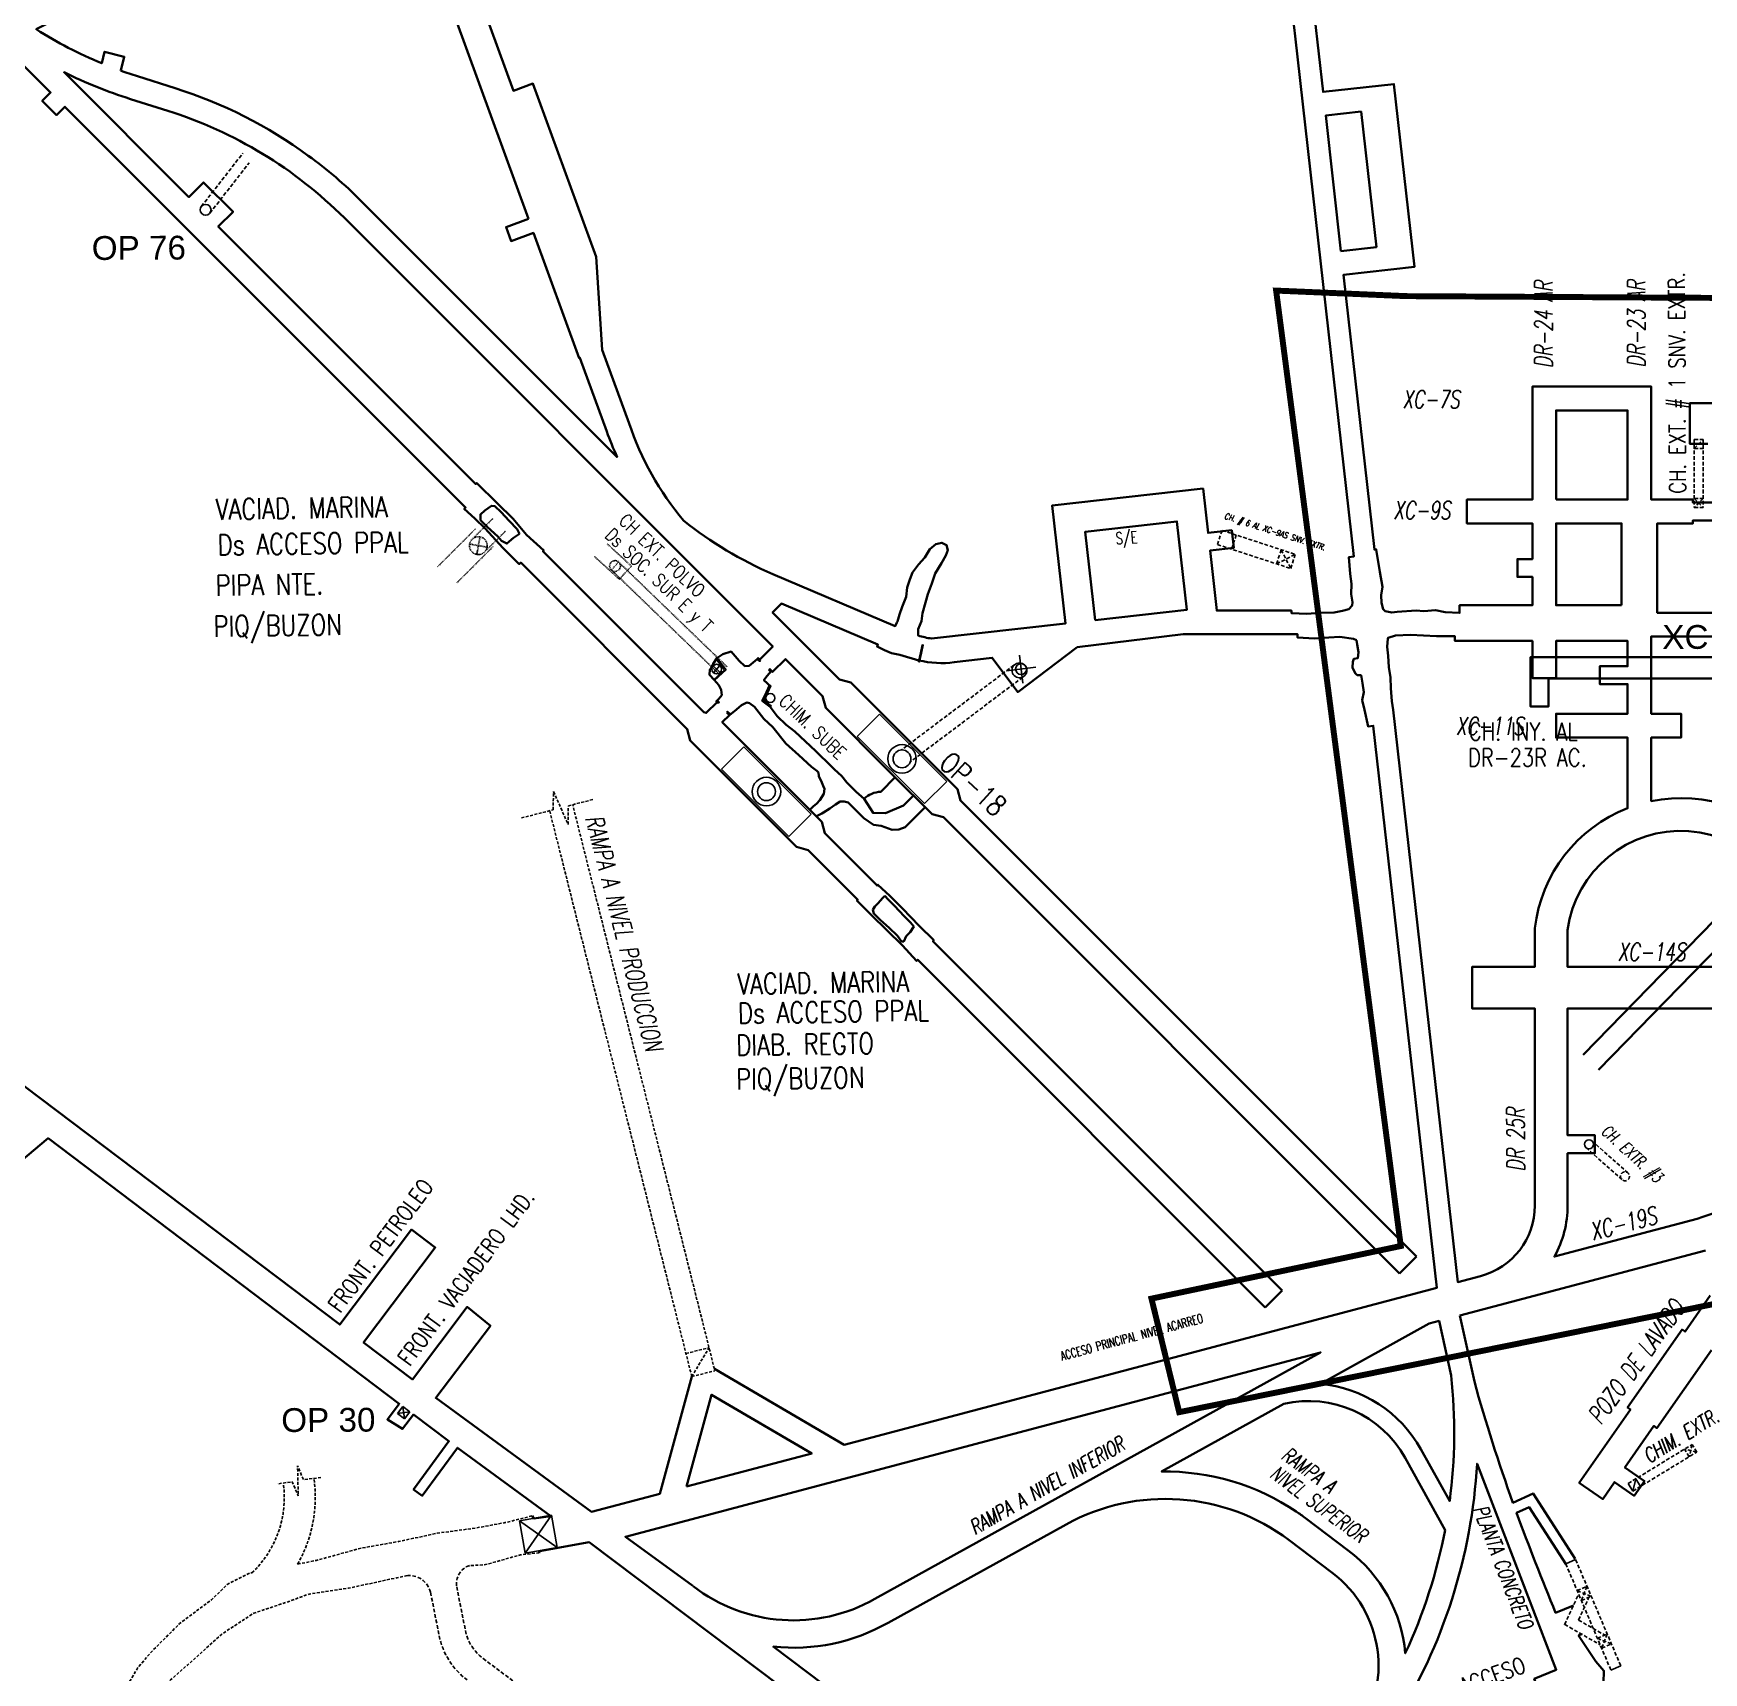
# Model space of a CAD drawing. Header units: millimetres. Extents: x -28 to 1943, y -5245 to 2752.
# Drawn here: x 502.9 to 783.7, y -2286 to -2010.5 of the extents above; entities that cross this region are included whole.
import ezdxf

# ---------------------------------------------------------------- set-up
doc = ezdxf.new("R2010")
doc.units = ezdxf.units.MM
for name, pattern in [('DASHED', [0.75, 0.5, -0.25]), ('HIDDEN', [0.375, 0.25, -0.125]), ('HIDDEN2', [0.1875, 0.125, -0.0625])]:
    doc.linetypes.add(name, pattern=pattern)
doc.layers.add('15-212', color=1, linetype='Continuous', lineweight=18, transparency=0.5)
doc.styles.add('ARIAL', font='arial.ttf')
doc.styles.add('DG-T1-473 TO 560$1$Standard', font='arial.ttf')
doc.styles.add('ROMANS', font='romans.shx', dxfattribs={"width": 0.8})
doc.styles.add('ROMANT', font='romant.shx', dxfattribs={"height": 3})

msp = doc.modelspace()

# ---------------------------------------------------------------- hatches: boundary and pattern name
h = msp.add_hatch()
h.set_pattern_fill('JIS_LC_20', color=256, scale=0.008, style=0)
h.set_pattern_definition([(45, (21.03198, -2329.98349), (-0.113137085, 0.113137085), []), (45, (21.03518, -2329.98349), (-0.113137085, 0.113137085), [])])
h.paths.add_polyline_path([(652.527, -2113.349), (652.33, -2113.312), (652.075, -2114.662), (651.732, -2116.128), (651.926, -2116.173), (652.271, -2114.704)])

# ---------------------------------------------------------------- linework, layer by layer
at = {"color": 8, "linetype": 'HIDDEN', "ltscale": 2.5}
for p, q in [((531.175, -2039.626), (538.151, -2030.697)), ((531.175, -2039.626), (538.151, -2030.697)), ((531.175, -2039.626), (538.151, -2030.697)), ((531.175, -2039.626), (538.151, -2030.697)), ((532.617, -2040.752), (539.233, -2032.284)), ((532.617, -2040.752), (539.233, -2032.284)), ((532.617, -2040.752), (539.233, -2032.284)), ((532.617, -2040.752), (539.233, -2032.284)), ((782.164, -2078.783), (782.164, -2090.236)), ((782.164, -2078.783), (783.664, -2078.783)), ((782.164, -2080.283), (783.664, -2078.783)), ((782.164, -2078.783), (782.164, -2090.236)), ((782.164, -2078.783), (783.664, -2078.783)), ((782.164, -2080.283), (783.664, -2078.783)), ((782.164, -2080.283), (783.664, -2080.283)), ((782.164, -2080.283), (783.664, -2080.283)), ((783.664, -2078.783), (783.664, -2090.236)), ((783.664, -2078.783), (783.664, -2090.236)), ((782.164, -2088.736), (783.664, -2088.736)), ((782.164, -2088.736), (783.664, -2090.236)), ((783.664, -2088.736), (782.164, -2090.236)), ((782.164, -2088.736), (783.664, -2090.236)), ((783.664, -2088.736), (782.164, -2090.236)), ((782.164, -2088.736), (783.664, -2088.736)), ((782.164, -2090.236), (783.664, -2090.236)), ((782.164, -2090.236), (783.664, -2090.236)), ((702.767, -2094.072), (701.99, -2096.449)), ((702.767, -2094.072), (715.088, -2098.099)), ((702.767, -2094.072), (715.088, -2098.099)), ((701.99, -2096.449), (714.311, -2100.475)), ((701.99, -2096.449), (714.311, -2100.475)), ((705.143, -2094.849), (704.367, -2097.225)), ((712.711, -2097.322), (711.935, -2099.699)), ((712.711, -2097.322), (711.935, -2099.699)), ((712.711, -2097.322), (714.311, -2100.475)), ((712.711, -2097.322), (714.311, -2100.475)), ((711.935, -2099.699), (715.088, -2098.099)), ((711.935, -2099.699), (715.088, -2098.099)), ((715.088, -2098.099), (714.311, -2100.475)), ((715.088, -2098.099), (714.311, -2100.475)), ((667.766, -2116.739), (648.872, -2130.977)), ((667.766, -2116.739), (648.872, -2130.977)), ((669.271, -2118.736), (650.376, -2132.974)), ((669.271, -2118.736), (650.376, -2132.974)), ((763.95, -2197.804), (770.016, -2203.195)), ((763.95, -2197.804), (770.016, -2203.195)), ((764.946, -2196.683), (771.012, -2202.074)), ((764.946, -2196.683), (771.012, -2202.074)), ((771.051, -2254.255), (781.805, -2247.698)), ((771.051, -2254.255), (781.805, -2247.698)), ((771.832, -2255.536), (782.586, -2248.978)), ((771.832, -2255.536), (782.586, -2248.978)), ((781.306, -2249.759), (780.525, -2248.479)), ((782.586, -2248.978), (780.525, -2248.479)), ((781.805, -2247.698), (781.306, -2249.759)), ((782.586, -2248.978), (781.805, -2247.698)), ((760.557, -2267.757), (768.137, -2285.615)), ((760.557, -2267.757), (768.137, -2285.615)), ((762.214, -2267.053), (769.794, -2284.911)), ((762.214, -2267.053), (769.794, -2284.911)), ((569.706, -2272.542), (571.164, -2279.857)), ((574.112, -2271.627), (575.578, -2278.977)), ((760.356, -2277.989), (762.715, -2272.841)), ((760.356, -2277.989), (762.715, -2272.841)), ((762.472, -2272.267), (764.128, -2271.564)), ((762.472, -2272.267), (764.128, -2271.564)), ((762.472, -2272.267), (764.832, -2273.221)), ((762.472, -2272.267), (764.832, -2273.221)), ((762.692, -2277.212), (764.446, -2273.385)), ((762.692, -2277.212), (764.446, -2273.385)), ((764.128, -2271.564), (763.175, -2273.924)), ((764.128, -2271.564), (763.175, -2273.924)), ((763.175, -2273.924), (764.832, -2273.221)), ((763.175, -2273.924), (764.832, -2273.221)), ((760.372, -2277.955), (766.341, -2281.382)), ((760.372, -2277.955), (766.341, -2281.382)), ((762.692, -2277.212), (767.111, -2279.749)), ((762.692, -2277.212), (767.111, -2279.749)), ((765.871, -2280.276), (767.528, -2279.572)), ((765.871, -2280.276), (767.528, -2279.572)), ((767.528, -2279.572), (766.574, -2281.933)), ((767.528, -2279.572), (766.574, -2281.933)), ((765.871, -2280.276), (768.231, -2281.229)), ((765.871, -2280.276), (768.231, -2281.229)), ((766.574, -2281.933), (768.231, -2281.229)), ((766.574, -2281.933), (768.231, -2281.229)), ((578.543, -2283.674), (701.604, -2375.511))]:
    msp.add_line(p, q, dxfattribs=at)
at = {"color": 7}
for p, q in [((674.238, -2089.873), (699.581, -2087.046)), ((700.418, -2094.493), (699.581, -2087.046)), ((676.469, -2109.716), (674.238, -2089.873)), ((653.922, -2112.251), (676.469, -2109.716)), ((732.623, -2218.964), (735.457, -2216.13)), ((710.026, -2224.659), (712.858, -2221.826)), ((771.051, -2254.255), (771.832, -2255.536)), ((772.332, -2253.475), (771.832, -2255.536)), ((772.332, -2253.475), (773.112, -2254.755))]:
    msp.add_line(p, q, dxfattribs=at)
at = {"color": 251, "linetype": 'HIDDEN2'}
for p, q in [((570.872, -2100.208), (577.268, -2093.812)), ((577.045, -2095.217), (580.229, -2092.033)), ((579.166, -2097.339), (582.35, -2094.155)), ((574.114, -2102.905), (580.238, -2096.781)), ((576.278, -2096.364), (579.23, -2096.895)), ((578.02, -2095.153), (577.488, -2098.106)), ((599.384, -2096.315), (603.478, -2100.077)), ((597.299, -2098.474), (601.448, -2102.286)), ((600.178, -2100.666), (601.267, -2099.457)), ((619.557, -2116.999), (601.348, -2099.414)), ((603.478, -2100.077), (601.448, -2102.286)), ((618.307, -2118.294), (600.097, -2100.709))]:
    msp.add_line(p, q, dxfattribs=at)
for p, q in [((617.195, -2116.844), (618.404, -2117.933)), ((617.255, -2117.993), (618.344, -2116.784)), ((619.108, -2117.496), (617.713, -2115.715)), ((619.381, -2117.519), (617.828, -2115.538)), ((651.926, -2116.173), (651.732, -2116.128)), ((617.311, -2119.125), (619.108, -2117.496)), ((617.445, -2119.273), (619.381, -2117.519)), ((641.436, -2128.686), (652.75, -2140)), ((652.75, -2140), (656.498, -2136.253)), ((590.059, -2259.59), (584.644, -2260.555)), ((585.609, -2265.97), (590.059, -2259.59)), ((584.644, -2260.555), (591.024, -2265.004)), ((584.644, -2260.555), (585.609, -2265.97)), ((591.024, -2265.004), (585.609, -2265.97))]:
    msp.add_line(p, q)
at = {"color": 7, "linetype": 'Continuous'}
for p, q in [((668.697, -2115.029), (669.275, -2119.741)), ((668.697, -2115.029), (669.275, -2119.741)), ((671.441, -2117.084), (666.531, -2117.687)), ((671.441, -2117.084), (666.531, -2117.687)), ((615.664, -2124.632), (614.061, -2123.028)), ((615.664, -2124.632), (614.061, -2123.028)), ((612.836, -2127.46), (611.232, -2125.857)), ((612.836, -2127.46), (611.232, -2125.857)), ((612.836, -2127.46), (611.232, -2125.857)), ((613.353, -2129.392), (612.836, -2127.46)), ((613.353, -2129.392), (612.836, -2127.46)), ((613.353, -2129.392), (612.836, -2127.46)), ((651.693, -2130.962), (658.269, -2137.538)), ((565.046, -2241.316), (564.141, -2242.512)), ((565.046, -2241.316), (564.141, -2242.512)), ((565.046, -2241.316), (564.141, -2242.512)), ((565.046, -2241.316), (564.141, -2242.512)), ((566.242, -2242.22), (564.141, -2242.512)), ((566.242, -2242.22), (564.141, -2242.512)), ((566.242, -2242.22), (564.141, -2242.512)), ((566.242, -2242.22), (564.141, -2242.512)), ((564.141, -2242.512), (565.338, -2243.417)), ((564.141, -2242.512), (565.338, -2243.417)), ((564.141, -2242.512), (565.338, -2243.417)), ((564.141, -2242.512), (565.338, -2243.417)), ((565.046, -2241.316), (565.338, -2243.417)), ((565.046, -2241.316), (566.242, -2242.22)), ((565.046, -2241.316), (565.338, -2243.417)), ((565.046, -2241.316), (566.242, -2242.22)), ((565.046, -2241.316), (565.338, -2243.417)), ((565.046, -2241.316), (566.242, -2242.22)), ((565.046, -2241.316), (565.338, -2243.417)), ((565.046, -2241.316), (566.242, -2242.22)), ((566.242, -2242.22), (565.338, -2243.417)), ((566.242, -2242.22), (565.338, -2243.417)), ((566.242, -2242.22), (565.338, -2243.417)), ((566.242, -2242.22), (565.338, -2243.417)), ((760.557, -2267.757), (762.214, -2267.053)), ((760.557, -2267.757), (762.214, -2267.053)), ((768.137, -2285.615), (769.794, -2284.911)), ((768.137, -2285.615), (769.794, -2284.911))]:
    msp.add_line(p, q, dxfattribs=at)
at = {"linetype": 'Continuous'}
for p, q in [((641.436, -2128.686), (645.184, -2124.939)), ((645.184, -2124.939), (656.498, -2136.253)), ((618.644, -2134.196), (622.392, -2130.449)), ((622.392, -2130.449), (633.706, -2141.763)), ((618.644, -2134.196), (629.958, -2145.51)), ((629.958, -2145.51), (633.706, -2141.763)), ((590.059, -2259.59), (591.024, -2265.004))]:
    msp.add_line(p, q, dxfattribs=at)
at = {"color": 252, "linetype": 'DASHED'}
for p, q in [((590.303, -2141.055), (590.403, -2137.982)), ((590.403, -2137.982), (592.832, -2143.488)), ((592.876, -2140.355), (597.067, -2139.299)), ((584.978, -2142.397), (590.303, -2141.055)), ((613.624, -2236.29), (589.737, -2141.198)), ((592.832, -2143.488), (592.876, -2140.355)), ((617.427, -2235.009), (593.603, -2140.172))]:
    msp.add_line(p, q, dxfattribs=at)
at = {"color": 7, "lineweight": 35}
for p, q in [((732.623, -2218.964), (735.457, -2216.13)), ((710.026, -2224.659), (712.858, -2221.826))]:
    msp.add_line(p, q, dxfattribs=at)
at = {"color": 8, "linetype": 'DASHED'}
for p, q in [((612.65, -2232.411), (616.529, -2231.436)), ((613.624, -2236.29), (616.529, -2231.436)), ((613.624, -2236.29), (617.504, -2235.316))]:
    msp.add_line(p, q, dxfattribs=at)
at = {"color": 7, "lineweight": 35}
for points in [[(650.145, -1959.495, -0.4187476), (715.066, -2011.008), (724.903, -2098.482), (724.066, -2098.576), (724.312, -2101.372), (724.518, -2103.035), (724.498, -2104.777), (724.68, -2106.155), (724.651, -2106.675), (724.078, -2107.299), (723.017, -2107.611), (721.626, -2107.845), (719.233, -2107.935), (716.996, -2108.085), (714.422, -2107.968), (714.422, -2107.537), (701.885, -2107.537), (700.753, -2097.474), (704.728, -2097.027), (704.393, -2094.046), (700.418, -2094.493), (699.581, -2087.046), (674.238, -2089.873), (676.469, -2109.716), (653.922, -2112.251, -0.0445665), (651.668, -2111.735), (651.673, -2111.199), (651.691, -2110.683), (652.223, -2109.317), (652.396, -2107.975), (652.897, -2106.192), (653.297, -2104.799), (653.956, -2102.987), (654.534, -2101.328), (655.607, -2099.553), (656.359, -2098.314), (656.648, -2097.373), (656.468, -2096.54), (655.663, -2096.147), (654.673, -2096.373), (653.637, -2097.243), (652.799, -2098.65), (651.73, -2099.82), (650.718, -2101.13), (650.299, -2102.342), (649.831, -2103.686), (649.657, -2105.245), (649.008, -2106.937), (648.52, -2108.185), (648.208, -2109.381), (648.094, -2109.576), (647.82, -2110.155), (627.228, -2101.414, -0.0669549), (612.259, -2092.433, -0.0928555), (603.081, -2076.08), (598.574, -2063.697), (597.531, -2048.114), (586.928, -2018.983), (583.64, -2020.18), (567.974, -1977.14)], [(650.145, -1959.495, -0.4187476), (715.066, -2011.008), (724.903, -2098.482), (724.066, -2098.576), (724.312, -2101.372), (724.518, -2103.035), (724.498, -2104.777), (724.68, -2106.155), (724.651, -2106.675), (724.078, -2107.299), (723.017, -2107.611), (721.626, -2107.845), (719.233, -2107.935), (716.996, -2108.085), (714.422, -2107.968), (714.422, -2107.537), (701.885, -2107.537), (700.753, -2097.474), (704.728, -2097.027), (704.393, -2094.046), (700.418, -2094.493), (699.581, -2087.046), (674.238, -2089.873), (676.469, -2109.716), (653.922, -2112.251, -0.0445665), (651.668, -2111.735), (651.673, -2111.199), (651.691, -2110.683), (652.223, -2109.317), (652.396, -2107.975), (652.897, -2106.192), (653.297, -2104.799), (653.956, -2102.987), (654.534, -2101.328), (655.607, -2099.553), (656.359, -2098.314), (656.648, -2097.373), (656.468, -2096.54), (655.663, -2096.147), (654.673, -2096.373), (653.637, -2097.243), (652.799, -2098.65), (651.73, -2099.82), (650.718, -2101.13), (650.299, -2102.342), (649.831, -2103.686), (649.657, -2105.245), (649.008, -2106.937), (648.52, -2108.185), (648.208, -2109.381), (648.094, -2109.576), (647.82, -2110.155), (627.228, -2101.414, -0.0669549), (612.259, -2092.433, -0.0928555), (603.081, -2076.08), (598.574, -2063.697), (597.531, -2048.114), (586.928, -2018.983), (583.64, -2020.18), (567.974, -1977.14)], [(625.04, -2115.772), (627.239, -2113.579), (555.218, -2041.558, 0.1205708), (525.551, -2023.556), (519.248, -2021.569, -0.0368027), (508.104, -2017.072), (529.084, -2038.052), (531.559, -2035.577), (536.509, -2040.526), (534.034, -2043.001), (577.322, -2086.29), (577.491, -2086.121), (580.895, -2089.522), (583.609, -2092.142), (585.817, -2094.79), (588.748, -2097.446), (588.613, -2097.581), (615.664, -2124.632), (616.054, -2124.736), (617.873, -2122.922)], [(625.04, -2115.772), (627.239, -2113.579), (555.218, -2041.558, 0.1205708), (525.551, -2023.556), (519.248, -2021.569, -0.0368027), (508.104, -2017.072), (529.084, -2038.052), (531.559, -2035.577), (536.509, -2040.526), (534.034, -2043.001), (577.322, -2086.29), (577.491, -2086.121), (580.895, -2089.522), (583.609, -2092.142), (585.817, -2094.79), (588.748, -2097.446), (588.613, -2097.581), (615.664, -2124.632), (616.054, -2124.736), (617.873, -2122.922)], [(735.452, -2216.135), (658.786, -2139.47), (658.269, -2137.538), (640.379, -2119.648), (638.447, -2119.131), (627.198, -2107.881), (628.696, -2106.383), (644.913, -2113.267), (644.769, -2113.606), (646.04, -2114.229), (647.192, -2114.722), (648.583, -2115.001), (651.781, -2115.917, 0.0887355), (657.759, -2116.245), (664.132, -2115.463), (668.429, -2121.248), (678.438, -2113.706), (696.229, -2111.522), (715.464, -2111.522), (715.464, -2112.1), (718.318, -2112.231), (720.706, -2112.074), (722.569, -2111.976), (724.893, -2112.295), (725.349, -2112.539), (725.472, -2113.271), (725.731, -2114.513), (725.595, -2115.553), (724.923, -2115.672), (724.743, -2116.164), (724.709, -2117.11), (725.141, -2118.061), (725.507, -2118.379), (726.148, -2118.431), (726.376, -2119.749), (726.624, -2121.246), (726.314, -2122.623), (726.71, -2124.214), (727.328, -2127.009), (728.188, -2126.912), (738.879, -2221.353), (639.238, -2247.763), (617.427, -2235.009)], [(735.452, -2216.135), (658.786, -2139.47), (658.269, -2137.538), (640.379, -2119.648), (638.447, -2119.131), (627.198, -2107.881), (628.696, -2106.383), (644.913, -2113.267), (644.769, -2113.606), (646.04, -2114.229), (647.192, -2114.722), (648.583, -2115.001), (651.781, -2115.917, 0.0887355), (657.759, -2116.245), (664.132, -2115.463), (668.429, -2121.248), (678.438, -2113.706), (696.229, -2111.522), (715.464, -2111.522), (715.464, -2112.1), (718.318, -2112.231), (720.706, -2112.074), (722.569, -2111.976), (724.893, -2112.295), (725.349, -2112.539), (725.472, -2113.271), (725.731, -2114.513), (725.595, -2115.553), (724.923, -2115.672), (724.743, -2116.164), (724.709, -2117.11), (725.141, -2118.061), (725.507, -2118.379), (726.148, -2118.431), (726.376, -2119.749), (726.624, -2121.246), (726.314, -2122.623), (726.71, -2124.214), (727.328, -2127.009), (728.188, -2126.912), (738.879, -2221.353), (639.238, -2247.763), (617.427, -2235.009)], [(647.821, -2135.575), (645.38, -2138.016, 0.2011823), (642.609, -2139.192)], [(647.821, -2135.575), (645.38, -2138.016, 0.2011823), (642.609, -2139.192)], [(-27.589, -2317.229), (349.958, -2257.431), (367.52, -2270.191), (386.357, -2267.208), (399.117, -2249.646), (461.654, -2239.74), (461.552, -2239.099, 0.3658634), (480.531, -2217.129), (505.42, -2196.245), (564.448, -2240.863), (562.455, -2243.5), (565.005, -2245.101), (566.841, -2242.672), (572.786, -2247.166), (566.873, -2255.249), (568.326, -2256.312), (574.23, -2248.241), (589.951, -2259.741), (587.087, -2260.164), (586.78, -2259.705)], [(-27.589, -2317.229), (349.958, -2257.431), (367.52, -2270.191), (386.357, -2267.208), (399.117, -2249.646), (461.654, -2239.74), (461.552, -2239.099, 0.3658634), (480.531, -2217.129), (505.42, -2196.245), (564.448, -2240.863), (562.455, -2243.5), (565.005, -2245.101), (566.841, -2242.672), (572.786, -2247.166), (566.873, -2255.249), (568.326, -2256.312), (574.23, -2248.241), (589.951, -2259.741), (587.087, -2260.164), (586.78, -2259.705)], [(742.742, -2226.019), (784.024, -2215.078, 0.1219032)], [(742.742, -2226.019), (784.024, -2215.078, 0.1219032)], [(742.742, -2226.019), (745.186, -2237.119, 0.0202354), (751.68, -2257.484), (755.067, -2255.942), (762.135, -2266.921)], [(742.742, -2226.019), (745.186, -2237.119, 0.0202354), (751.68, -2257.484), (755.067, -2255.942), (762.135, -2266.921)], [(736.172, -2248.51), (741.035, -2257.21, 0.0601386), (741.279, -2236.119), (739.259, -2226.942), (737.596, -2227.383), (719.298, -2237.5, -0.2487843), (736.172, -2248.51)], [(736.172, -2248.51), (741.035, -2257.21, 0.0601386), (741.279, -2236.119), (739.259, -2226.942), (737.596, -2227.383), (719.298, -2237.5, -0.2487843), (736.172, -2248.51)], [(613.795, -2271.486), (602.467, -2263.199), (719.334, -2232.223), (644.408, -2273.647, -0.3017393), (613.839, -2271.519)], [(613.795, -2271.486), (602.467, -2263.199), (719.334, -2232.223), (644.408, -2273.647, -0.3017393), (613.839, -2271.519)], [(763.217, -2279.589), (762.708, -2279.801), (765.595, -2284.16), (766.978, -2285.739), (766.899, -2287.791), (765.528, -2290.958), (761.835, -2292.493), (759.908, -2287.879), (756.214, -2289.415), (755.251, -2287.108), (758.944, -2285.572), (745.646, -2250.93, -0.1266628), (731.678, -2294.629), (746.316, -2289.588), (747.707, -2292.917), (728.893, -2299.396), (723.842, -2305.957), (727.769, -2308.983), (727.331, -2309.566), (746.044, -2323.593, -0.4087372), (749.338, -2342.074), (739.256, -2356.834)], [(763.217, -2279.589), (762.708, -2279.801), (765.595, -2284.16), (766.978, -2285.739), (766.899, -2287.791), (765.528, -2290.958), (761.835, -2292.493), (759.908, -2287.879), (756.214, -2289.415), (755.251, -2287.108), (758.944, -2285.572), (745.646, -2250.93, -0.1266628), (731.678, -2294.629), (746.316, -2289.588), (747.707, -2292.917), (728.893, -2299.396), (723.842, -2305.957), (727.769, -2308.983), (727.331, -2309.566), (746.044, -2323.593, -0.4087372), (749.338, -2342.074), (739.256, -2356.834)], [(760.622, -2267.895), (754.396, -2258.225), (752.287, -2259.185, 0.0098538), (758.846, -2275.996), (761.843, -2274.744)], [(760.622, -2267.895), (754.396, -2258.225), (752.287, -2259.185, 0.0098538), (758.846, -2275.996), (761.843, -2274.744)]]:
    msp.add_lwpolyline(points, format="xyb", dxfattribs=at)
for points in [[(586.158, -2041.718), (582.399, -2043.086), (583.254, -2045.435), (587.013, -2044.067), (594.674, -2065.116), (594.815, -2065.065), (599.322, -2077.448, 0.0187802), (601.078, -2081.762), (558.046, -2038.73, 0.0430548), (549.152, -2031.097, 0.0826968), (526.753, -2019.741), (520.451, -2017.754, -0.0125913), (517.627, -2016.8), (518.218, -2014.453), (514.921, -2013.622), (514.433, -2015.562, -0.0425518), (503.422, -2009.854), (563.482, -1979.416)], [(586.158, -2041.718), (582.399, -2043.086), (583.254, -2045.435), (587.013, -2044.067), (594.674, -2065.116), (594.815, -2065.065), (599.322, -2077.448, 0.0187802), (601.078, -2081.762), (558.046, -2038.73, 0.0430548), (549.152, -2031.097, 0.0826968), (526.753, -2019.741), (520.451, -2017.754, -0.0125913), (517.627, -2016.8), (518.218, -2014.453), (514.921, -2013.622), (514.433, -2015.562, -0.0425518), (503.422, -2009.854), (563.482, -1979.416)], [(755.351, -2160.922), (755.351, -2167.425), (744.79, -2167.425), (744.79, -2174.425), (755.351, -2174.425), (755.351, -2207.562, -0.3401827), (746.24, -2219.402), (742.396, -2220.421), (731.508, -2124.234), (731.329, -2122.756), (731.162, -2120.577), (731.111, -2118.82), (730.816, -2117.036), (730.68, -2115.129), (730.5, -2113.647), (730.663, -2112.253), (730.682, -2112.12), (731.9, -2111.71), (734.435, -2111.6), (738.842, -2111.842), (741.909, -2111.875), (741.909, -2112.652), (754.933, -2112.652), (754.933, -2118.904), (758.933, -2118.904), (758.933, -2112.652), (770.933, -2112.652), (770.933, -2116.902), (766.251, -2116.902), (766.251, -2119.902), (770.933, -2119.902), (770.933, -2124.902), (758.933, -2124.902), (758.933, -2128.902), (770.933, -2128.902), (770.933, -2140.762, 0.2772734)], [(755.351, -2160.922), (755.351, -2167.425), (744.79, -2167.425), (744.79, -2174.425), (755.351, -2174.425), (755.351, -2207.562, -0.3401827), (746.24, -2219.402), (742.396, -2220.421), (731.508, -2124.234), (731.329, -2122.756), (731.162, -2120.577), (731.111, -2118.82), (730.816, -2117.036), (730.68, -2115.129), (730.5, -2113.647), (730.663, -2112.253), (730.682, -2112.12), (731.9, -2111.71), (734.435, -2111.6), (738.842, -2111.842), (741.909, -2111.875), (741.909, -2112.652), (754.933, -2112.652), (754.933, -2118.904), (758.933, -2118.904), (758.933, -2112.652), (770.933, -2112.652), (770.933, -2116.902), (766.251, -2116.902), (766.251, -2119.902), (770.933, -2119.902), (770.933, -2124.902), (758.933, -2124.902), (758.933, -2128.902), (770.933, -2128.902), (770.933, -2140.762, 0.2772734)], [(792.914, -2134.733), (795.914, -2134.733), (795.914, -2129.983), (799.165, -2129.983), (799.165, -2148.261, 0.2805848), (774.933, -2139.579), (774.933, -2128.902), (779.933, -2128.902), (779.933, -2124.902), (774.933, -2124.902), (774.933, -2111.902), (792.91, -2111.902)], [(792.914, -2134.733), (795.914, -2134.733), (795.914, -2129.983), (799.165, -2129.983), (799.165, -2148.261, 0.2805848), (774.933, -2139.579), (774.933, -2128.902), (779.933, -2128.902), (779.933, -2124.902), (774.933, -2124.902), (774.933, -2111.902), (792.91, -2111.902)], [(799.162, -2163.81), (799.515, -2167.425), (760.851, -2167.425), (760.851, -2161.265, -0.9357105)], [(799.162, -2163.81), (799.515, -2167.425), (760.851, -2167.425), (760.851, -2161.265, -0.9357105)], [(795.688, -2200.194, 0.0303899), (797.809, -2191.012), (798.37, -2187.694), (799.371, -2178.306), (799.515, -2174.425), (760.851, -2174.425), (760.851, -2195.743), (765.449, -2195.743), (765.449, -2198.743), (760.851, -2198.743), (760.851, -2207.562, -0.1263023), (758.656, -2216.111), (782.614, -2209.761, 0.1884893)], [(795.688, -2200.194, 0.0303899), (797.809, -2191.012), (798.37, -2187.694), (799.371, -2178.306), (799.515, -2174.425), (760.851, -2174.425), (760.851, -2195.743), (765.449, -2195.743), (765.449, -2198.743), (760.851, -2198.743), (760.851, -2207.562, -0.1263023), (758.656, -2216.111), (782.614, -2209.761, 0.1884893)], [(713.157, -2240.894, -0.3354759), (733.546, -2249.961), (740.25, -2262.085, -0.0620483), (733.576, -2282.794, 0.211793), (723.994, -2265.521), (716.784, -2260.08, 0.0120854), (715.236, -2258.979, 0.1537903), (692.605, -2252.257)], [(713.157, -2240.894, -0.3354759), (733.546, -2249.961), (740.25, -2262.085, -0.0620483), (733.576, -2282.794, 0.211793), (723.994, -2265.521), (716.784, -2260.08, 0.0120854), (715.236, -2258.979, 0.1537903), (692.605, -2252.257)], [(676.548, -2261.135, -0.294124), (714.03, -2263.763), (721.226, -2269.194, -0.4141484), (725.106, -2296.78), (720.198, -2303.15), (716.281, -2300.132), (694.195, -2329.598), (677.391, -2317.003), (676.236, -2318.544), (669.163, -2313.213), (671.284, -2310.429), (669.69, -2309.221), (667.566, -2312.009), (627.325, -2281.682, 0.1565837), (646.657, -2277.66)], [(676.548, -2261.135, -0.294124), (714.03, -2263.763), (721.226, -2269.194, -0.4141484), (725.106, -2296.78), (720.198, -2303.15), (716.281, -2300.132), (694.195, -2329.598), (677.391, -2317.003), (676.236, -2318.544), (669.163, -2313.213), (671.284, -2310.429), (669.69, -2309.221), (667.566, -2312.009), (627.325, -2281.682, 0.1565837), (646.657, -2277.66)]]:
    msp.add_lwpolyline(points, format="xyb", close=True, dxfattribs=at)
for points in [[(716.143, -1988.369), (719.744, -2020.388), (731.669, -2019.047), (735.122, -2049.754), (723.197, -2051.095), (728.394, -2097.306), (728.687, -2097.273), (729.284, -2101.062), (729.715, -2103.541), (729.498, -2104.946), (729.59, -2106.253), (729.837, -2107.302), (730.198, -2107.636), (731.296, -2107.847), (732.235, -2107.783), (735.394, -2107.528), (736.7, -2107.662), (738.63, -2107.483), (740.271, -2107.836), (742.689, -2107.953), (742.689, -2106.652), (754.933, -2106.652), (754.933, -2101.903), (752.433, -2101.903), (752.433, -2098.903), (754.933, -2098.903), (754.933, -2092.903), (743.933, -2092.903), (743.933, -2088.903), (754.933, -2088.903), (754.933, -2069.903), (774.933, -2069.903), (774.933, -2088.903), (781.933, -2088.903), (781.933, -2089.402), (785.633, -2089.402)], [(716.143, -1988.369), (719.744, -2020.388), (731.669, -2019.047), (735.122, -2049.754), (723.197, -2051.095), (728.394, -2097.306), (728.687, -2097.273), (729.284, -2101.062), (729.715, -2103.541), (729.498, -2104.946), (729.59, -2106.253), (729.837, -2107.302), (730.198, -2107.636), (731.296, -2107.847), (732.235, -2107.783), (735.394, -2107.528), (736.7, -2107.662), (738.63, -2107.483), (740.271, -2107.836), (742.689, -2107.953), (742.689, -2106.652), (754.933, -2106.652), (754.933, -2101.903), (752.433, -2101.903), (752.433, -2098.903), (754.933, -2098.903), (754.933, -2092.903), (743.933, -2092.903), (743.933, -2088.903), (754.933, -2088.903), (754.933, -2069.903), (774.933, -2069.903), (774.933, -2088.903), (781.933, -2088.903), (781.933, -2089.402), (785.633, -2089.402)], [(710.03, -2224.654), (651.604, -2166.228), (651.393, -2166.438), (649.031, -2163.832), (646.444, -2161.263), (643.82, -2158.766), (641.38, -2156.285), (641.52, -2156.145), (633.175, -2147.799), (631.243, -2147.282), (631.243, -2147.282), (613.353, -2129.392), (612.836, -2127.46), (584.868, -2099.493), (584.633, -2099.728), (581.871, -2096.975), (578.872, -2093.736), (577.133, -2092.067), (575.363, -2090.458), (575.598, -2090.222), (508.243, -2022.867), (506.829, -2024.282), (504.425, -2021.877), (505.839, -2020.463), (497.985, -2012.609)], [(710.03, -2224.654), (651.604, -2166.228), (651.393, -2166.438), (649.031, -2163.832), (646.444, -2161.263), (643.82, -2158.766), (641.38, -2156.285), (641.52, -2156.145), (633.175, -2147.799), (631.243, -2147.282), (631.243, -2147.282), (613.353, -2129.392), (612.836, -2127.46), (584.868, -2099.493), (584.633, -2099.728), (581.871, -2096.975), (578.872, -2093.736), (577.133, -2092.067), (575.363, -2090.458), (575.598, -2090.222), (508.243, -2022.867), (506.829, -2024.282), (504.425, -2021.877), (505.839, -2020.463), (497.985, -2012.609)], [(784.414, -2079.533), (781.414, -2079.533), (781.414, -2072.683), (792.91, -2072.683)], [(784.414, -2079.533), (781.414, -2079.533), (781.414, -2072.683), (792.91, -2072.683)], [(584.686, -2094.673), (584.297, -2093.849), (582.944, -2092.442), (581.607, -2091.028), (580.531, -2090.02), (579.973, -2089.919), (578.838, -2090.715), (578.089, -2091.375), (578.121, -2092.332), (579.177, -2093.441), (581.074, -2095.17), (581.637, -2095.85), (582.561, -2096.275), (583.681, -2095.305), (584.686, -2094.673)], [(584.686, -2094.673), (584.297, -2093.849), (582.944, -2092.442), (581.607, -2091.028), (580.531, -2090.02), (579.973, -2089.919), (578.838, -2090.715), (578.089, -2091.375), (578.121, -2092.332), (579.177, -2093.441), (581.074, -2095.17), (581.637, -2095.85), (582.561, -2096.275), (583.681, -2095.305), (584.686, -2094.673)], [(785.633, -2092.402), (781.933, -2092.402), (781.933, -2092.903), (775.933, -2092.903), (775.933, -2107.902), (792.91, -2107.902)], [(785.633, -2092.402), (781.933, -2092.402), (781.933, -2092.903), (775.933, -2092.903), (775.933, -2107.902), (792.91, -2107.902)], [(624.643, -2115.696), (623.294, -2116.83), (622.569, -2116.868), (621.599, -2115.974), (620.235, -2114.448), (618.869, -2114.897), (617.835, -2115.528), (617.214, -2116.482), (616.796, -2117.421), (616.637, -2117.476), (616.604, -2118.338), (617.374, -2119.202), (618.163, -2120.064), (618.584, -2120.894), (618.651, -2121.751), (618.182, -2122.385), (617.89, -2122.651)], [(624.643, -2115.696), (623.294, -2116.83), (622.569, -2116.868), (621.599, -2115.974), (620.235, -2114.448), (618.869, -2114.897), (617.835, -2115.528), (617.214, -2116.482), (616.796, -2117.421), (616.637, -2117.476), (616.604, -2118.338), (617.374, -2119.202), (618.163, -2120.064), (618.584, -2120.894), (618.651, -2121.751), (618.182, -2122.385), (617.89, -2122.651)], [(650.891, -2138.645), (649.204, -2140.332), (646.197, -2141.584), (644.119, -2141.568), (642.609, -2139.192), (641.262, -2138.038), (639.691, -2136.423), (638.84, -2135.372), (637.587, -2134.23), (637.097, -2133.767), (634.474, -2131.205), (630.937, -2127.892), (629.511, -2126.732), (627.975, -2125.303), (626.8, -2123.74), (625.478, -2122.701), (625.778, -2122.076), (626.16, -2121.247), (626.688, -2120.128), (626.322, -2119.773), (625.763, -2119.223), (626.282, -2118.514), (627.023, -2117.684), (627.197, -2117.858), (629.36, -2115.7), (635.619, -2121.959), (636.136, -2123.891), (647.45, -2135.205), (654.026, -2141.781), (655.958, -2142.298), (732.623, -2218.964)], [(650.891, -2138.645), (649.204, -2140.332), (646.197, -2141.584), (644.119, -2141.568), (642.609, -2139.192), (641.262, -2138.038), (639.691, -2136.423), (638.84, -2135.372), (637.587, -2134.23), (637.097, -2133.767), (634.474, -2131.205), (630.937, -2127.892), (629.511, -2126.732), (627.975, -2125.303), (626.8, -2123.74), (625.478, -2122.701), (625.778, -2122.076), (626.16, -2121.247), (626.688, -2120.128), (626.322, -2119.773), (625.763, -2119.223), (626.282, -2118.514), (627.023, -2117.684), (627.197, -2117.858), (629.36, -2115.7), (635.619, -2121.959), (636.136, -2123.891), (647.45, -2135.205), (654.026, -2141.781), (655.958, -2142.298), (732.623, -2218.964)], [(626.604, -2117.507), (626.756, -2117.376), (627.023, -2117.684), (626.872, -2117.815), (626.604, -2117.507)], [(626.604, -2117.507), (626.756, -2117.376), (627.023, -2117.684), (626.872, -2117.815), (626.604, -2117.507)], [(626.8, -2123.74), (626.923, -2123.583), (625.727, -2122.643), (625.959, -2122.161), (626.341, -2121.332), (626.869, -2120.213), (626.688, -2120.128)], [(626.8, -2123.74), (626.923, -2123.583), (625.727, -2122.643), (625.959, -2122.161), (626.341, -2121.332), (626.869, -2120.213), (626.688, -2120.128)], [(618.04, -2123.095), (618.185, -2122.957), (617.89, -2122.651), (617.746, -2122.79), (618.04, -2123.095)], [(618.04, -2123.095), (618.185, -2122.957), (617.89, -2122.651), (617.746, -2122.79), (618.04, -2123.095)], [(633.466, -2141.019), (634.1, -2140.433), (634.601, -2140.051), (635.146, -2139.421), (635.805, -2138.366), (635.934, -2137.483), (635.721, -2136.99), (635.497, -2136.418), (634.998, -2135.401), (634.904, -2134.773), (634.662, -2134.504), (633.732, -2133.783), (631.641, -2131.839), (629.464, -2129.882), (627.251, -2127.171), (625.729, -2125.747), (624.144, -2123.729), (623.32, -2123.12), (622.854, -2123), (621.991, -2123.429), (621.16, -2124.192), (620.259, -2124.88), (619.942, -2125.11), (618.741, -2126.294), (635.486, -2143.039), (636.003, -2144.971)], [(633.466, -2141.019), (634.1, -2140.433), (634.601, -2140.051), (635.146, -2139.421), (635.805, -2138.366), (635.934, -2137.483), (635.721, -2136.99), (635.497, -2136.418), (634.998, -2135.401), (634.904, -2134.773), (634.662, -2134.504), (633.732, -2133.783), (631.641, -2131.839), (629.464, -2129.882), (627.251, -2127.171), (625.729, -2125.747), (624.144, -2123.729), (623.32, -2123.12), (622.854, -2123), (621.991, -2123.429), (621.16, -2124.192), (620.259, -2124.88), (619.942, -2125.11), (618.741, -2126.294), (635.486, -2143.039), (636.003, -2144.971)], [(619.512, -2124.687), (619.652, -2124.545), (620.082, -2124.968), (619.942, -2125.11), (619.512, -2124.687)], [(619.512, -2124.687), (619.652, -2124.545), (620.082, -2124.968), (619.942, -2125.11), (619.512, -2124.687)], [(634.569, -2142.123), (635.47, -2141.672), (635.755, -2141.484), (636.84, -2140.805), (637.795, -2140.142), (638.59, -2139.632), (639.234, -2139.632), (639.936, -2139.82), (640.776, -2140.65), (642.574, -2142.465), (644.203, -2143.559), (645.453, -2143.743), (647.304, -2144.42), (648.415, -2144.338), (649.482, -2143.95), (652.839, -2140.593)], [(634.569, -2142.123), (635.47, -2141.672), (635.755, -2141.484), (636.84, -2140.805), (637.795, -2140.142), (638.59, -2139.632), (639.234, -2139.632), (639.936, -2139.82), (640.776, -2140.65), (642.574, -2142.465), (644.203, -2143.559), (645.453, -2143.743), (647.304, -2144.42), (648.415, -2144.338), (649.482, -2143.95), (652.839, -2140.593)], [(644.789, -2153.756), (636.003, -2144.971), (644.789, -2153.756), (644.913, -2153.632), (646.893, -2155.49), (649.055, -2157.63), (651.853, -2160.559), (654.308, -2162.962), (654.151, -2163.119), (712.858, -2221.826)], [(644.789, -2153.756), (636.003, -2144.971), (644.789, -2153.756), (644.913, -2153.632), (646.893, -2155.49), (649.055, -2157.63), (651.853, -2160.559), (654.308, -2162.962), (654.151, -2163.119), (712.858, -2221.826)], [(451.131, -2149.529), (554.458, -2227.546), (566.519, -2211.592), (570.507, -2214.607), (558.446, -2230.561), (566.668, -2236.776), (575.881, -2224.589), (579.762, -2227.742), (570.588, -2239.877), (596.758, -2259.022), (608.247, -2255.977), (613.624, -2236.29)], [(451.131, -2149.529), (554.458, -2227.546), (566.519, -2211.592), (570.507, -2214.607), (558.446, -2230.561), (566.668, -2236.776), (575.881, -2224.589), (579.762, -2227.742), (570.588, -2239.877), (596.758, -2259.022), (608.247, -2255.977), (613.624, -2236.29)], [(646.078, -2155.501), (645.683, -2155.864), (644.937, -2156.697), (644.382, -2157.31), (644.051, -2157.848), (644.218, -2158.449), (645.279, -2159.509), (646.832, -2160.875), (648.183, -2162.23), (648.9, -2163.149), (649.27, -2163.164), (649.679, -2162.275), (650.349, -2161.59), (650.947, -2160.624), (650.423, -2159.986), (649.405, -2158.99), (647.672, -2157.114), (646.63, -2156.136), (646.078, -2155.501)], [(646.078, -2155.501), (645.683, -2155.864), (644.937, -2156.697), (644.382, -2157.31), (644.051, -2157.848), (644.218, -2158.449), (645.279, -2159.509), (646.832, -2160.875), (648.183, -2162.23), (648.9, -2163.149), (649.27, -2163.164), (649.679, -2162.275), (650.349, -2161.59), (650.947, -2160.624), (650.423, -2159.986), (649.405, -2158.99), (647.672, -2157.114), (646.63, -2156.136), (646.078, -2155.501)], [(784.844, -2222.682), (780.606, -2228.735), (780.115, -2228.391), (770.938, -2241.497), (771.429, -2241.841), (762.825, -2254.129), (766.757, -2256.882), (768.765, -2254.014), (772.04, -2256.308), (773.761, -2253.85), (770.486, -2251.557), (775.361, -2244.594), (775.852, -2244.939), (785.03, -2231.832)], [(784.844, -2222.682), (780.606, -2228.735), (780.115, -2228.391), (770.938, -2241.497), (771.429, -2241.841), (762.825, -2254.129), (766.757, -2256.882), (768.765, -2254.014), (772.04, -2256.308), (773.761, -2253.85), (770.486, -2251.557), (775.361, -2244.594), (775.852, -2244.939), (785.03, -2231.832)], [(587.992, -2265.907), (588.014, -2265.634), (596.396, -2264.142), (664.778, -2315.668), (662.656, -2318.452), (664.253, -2319.656), (666.375, -2316.872), (673.477, -2322.224), (670.793, -2325.805), (716.003, -2359.692), (719.182, -2355.452), (721.921, -2357.505), (721.829, -2359.123), (721.612, -2360.607)], [(587.992, -2265.907), (588.014, -2265.634), (596.396, -2264.142), (664.778, -2315.668), (662.656, -2318.452), (664.253, -2319.656), (666.375, -2316.872), (673.477, -2322.224), (670.793, -2325.805), (716.003, -2359.692), (719.182, -2355.452), (721.921, -2357.505), (721.829, -2359.123), (721.612, -2360.607)]]:
    msp.add_lwpolyline(points, dxfattribs=at)
for points in [[(722.75, -2047.12), (720.191, -2024.363), (726.153, -2023.693), (728.712, -2046.449)], [(722.75, -2047.12), (720.191, -2024.363), (726.153, -2023.693), (728.712, -2046.449)], [(758.933, -2088.903), (758.933, -2073.903), (770.933, -2073.903), (770.933, -2088.903)], [(758.933, -2088.903), (758.933, -2073.903), (770.933, -2073.903), (770.933, -2088.903)], [(681.438, -2109.157), (679.766, -2094.287), (695.17, -2092.569), (696.841, -2107.425)], [(681.438, -2109.157), (679.766, -2094.287), (695.17, -2092.569), (696.841, -2107.425)], [(769.933, -2106.652), (758.933, -2106.652), (758.933, -2092.903), (769.933, -2092.903)], [(769.933, -2106.652), (758.933, -2106.652), (758.933, -2092.903), (769.933, -2092.903)], [(625.187, -2115.898), (624.773, -2115.544), (624.643, -2115.696), (625.057, -2116.05)], [(625.187, -2115.898), (624.773, -2115.544), (624.643, -2115.696), (625.057, -2116.05)], [(612.717, -2254.792), (633.785, -2249.208), (616.934, -2239.354)], [(612.717, -2254.792), (633.785, -2249.208), (616.934, -2239.354)]]:
    msp.add_lwpolyline(points, close=True, dxfattribs=at)
for points in [[(651.732, -2116.128), (652.075, -2114.662), (652.33, -2113.312)], [(651.926, -2116.173), (651.732, -2116.128), (652.075, -2114.662), (652.33, -2113.312), (652.527, -2113.349), (652.271, -2114.704), (651.926, -2116.173)], [(651.732, -2116.128), (652.075, -2114.662), (652.33, -2113.312)], [(651.926, -2116.173), (651.732, -2116.128), (652.075, -2114.662), (652.33, -2113.312), (652.527, -2113.349), (652.271, -2114.704), (651.926, -2116.173)], [(651.926, -2116.173), (652.271, -2114.704), (652.527, -2113.349)], [(651.926, -2116.173), (652.271, -2114.704), (652.527, -2113.349)], [(625.057, -2116.05), (624.643, -2115.696)], [(625.057, -2116.05), (624.643, -2115.696)], [(626.872, -2117.815), (626.604, -2117.507)], [(626.872, -2117.815), (626.604, -2117.507)], [(627.023, -2117.684), (626.756, -2117.376)], [(627.023, -2117.684), (626.756, -2117.376)], [(618.04, -2123.095), (617.746, -2122.79)], [(618.04, -2123.095), (617.746, -2122.79)], [(618.185, -2122.957), (617.89, -2122.651)], [(618.185, -2122.957), (617.89, -2122.651)], [(619.942, -2125.11), (619.512, -2124.687)], [(619.942, -2125.11), (619.512, -2124.687)], [(620.082, -2124.968), (619.652, -2124.545)], [(620.082, -2124.968), (619.652, -2124.545)], [(586.78, -2259.705), (587.087, -2260.164)], [(586.78, -2259.705), (587.087, -2260.164)], [(586.78, -2259.705), (587.087, -2260.164)], [(586.78, -2259.705), (587.087, -2260.164)]]:
    msp.add_lwpolyline(points)
at = {"color": 254, "lineweight": 35}
for points in [[(828.688, -2115.377), (754.644, -2115.377), (754.644, -2123.677), (757.644, -2123.677), (757.644, -2118.977), (825.175, -2118.977), (763.459, -2182.225)], [(844.982, -2134.432), (829.688, -2119.508), (826.905, -2122.36), (829.055, -2124.446), (826.966, -2126.599), (824.809, -2124.507), (766.035, -2184.74)]]:
    msp.add_lwpolyline(points, dxfattribs=at)
at = {"color": 8, "linetype": 'DASHED', "flags": 128}
for points in [[(551.295, -2253.266), (548.343, -2253.61), (547.355, -2251.267), (547.469, -2256.359), (546.462, -2253.969), (543.901, -2254.343)], [(547.368, -2267.817), (550.467, -2267.197), (558.054, -2265.122), (564.308, -2264.024), (570.822, -2262.619), (577.259, -2261.756), (582.272, -2260.842), (586.78, -2259.705)], [(587.992, -2265.907), (584.83, -2266.25), (578.977, -2267.904), (576.203, -2268.084)], [(589.822, -2365.884), (585.028, -2364.803), (576.109, -2363.735), (568.837, -2362.79), (560.922, -2361.686), (552.933, -2360.509), (546.653, -2359.735), (545.031, -2359.681), (542.738, -2358.349), (538.972, -2356.56), (535.177, -2354.818), (532.417, -2353.678), (529.905, -2351.35), (527.723, -2349.814), (525.982, -2348.435), (521.731, -2343.956), (518.269, -2339.415), (515.686, -2334.703), (513.778, -2328.866), (511.933, -2323.35), (511.556, -2317.725), (510.858, -2310.036), (511.55, -2306.939), (512.861, -2302.181), (514.327, -2297.862), (516.734, -2290.997), (518.594, -2288.484), (520.512, -2285.198), (522.839, -2282.492), (527.526, -2277.815), (532.895, -2273.806), (535.542, -2271.231), (539.251, -2269.351), (539.685, -2269.273)], [(565.807, -2269.746), (564.019, -2270.116), (555.917, -2271.862), (549.297, -2272.836), (545.576, -2274.197), (539.979, -2276.064), (534.553, -2279.623), (528.851, -2284.774), (525.947, -2287.313), (523.426, -2290.884), (521.734, -2293.679), (521.019, -2296.845), (518.669, -2301.839), (517.215, -2308.068), (516.922, -2312.188), (517.57, -2321.024), (519.135, -2326.689), (519.93, -2329.433), (521.762, -2332.944), (524.392, -2337.509), (527.683, -2341.865), (530.394, -2344.7), (533.542, -2346.245), (537.299, -2349.274), (541.912, -2352.065), (546.442, -2353.737), (550.569, -2354.465), (552.996, -2353.5)]]:
    msp.add_lwpolyline(points, dxfattribs=at)
at = {"color": 7, "linetype": 'Continuous'}
for centre, radius in [((531.896, -2040.189), 0.915), ((531.896, -2040.189), 0.915), ((531.896, -2040.189), 0.915), ((531.896, -2040.189), 0.915), ((668.718, -2117.587), 1.25), ((668.718, -2117.587), 1.25), ((668.986, -2117.385), 0.915), ((668.986, -2117.385), 0.915)]:
    msp.add_circle(centre, radius, dxfattribs=at)
at = {"color": 251, "linetype": 'HIDDEN2'}
for centre, radius in [((577.754, -2096.629), 1.5), ((600.722, -2100.062), 0.91)]:
    msp.add_circle(centre, radius, dxfattribs=at)
for centre, radius in [((617.799, -2117.389), 0.814), ((626.832, -2122.247), 0.75)]:
    msp.add_circle(centre, radius)
at = {"linetype": 'Continuous'}
for centre, radius in [((648.967, -2132.469), 2.4), ((648.967, -2132.469), 1.5), ((626.179, -2137.975), 2.4), ((626.179, -2137.975), 1.5)]:
    msp.add_circle(centre, radius, dxfattribs=at)
at = {"color": 7}
msp.add_circle((764.448, -2197.243), 0.75, dxfattribs=at)
msp.add_circle((764.448, -2197.243), 0.75, dxfattribs=at)
at = {"color": 8, "linetype": 'HIDDEN', "ltscale": 2.5}
msp.add_circle((770.514, -2202.634), 0.75, dxfattribs=at)
at = {"color": 8, "linetype": 'DASHED'}
for radius, start, end in [(17.399, 313.38763, 8.06485), (22.599, 330.32644, 8.20142)]:
    msp.add_arc((527.733, -2256.629), radius, start, end, dxfattribs=at)
at = {"color": 8, "linetype": 'HIDDEN', "ltscale": 2.5}
for centre, radius, start, end in [((577.222, -2271.073), 3.159, 107.68347, 190.08951), ((566.135, -2273.405), 3.674, 13.58432, 98.45686), ((583.178, -2277.462), 12.25, 191.27453, 233.27046), ((583.178, -2277.462), 7.75, 191.27453, 233.27046)]:
    msp.add_arc(centre, radius, start, end, dxfattribs=at)
at = {"layer": '15-212', "lineweight": 35, "const_width": 1}
msp.add_lwpolyline([(733.747, -2054.699), (815.705, -2055.164), (815.239, -2218.072), (695.562, -2242.275), (690.905, -2223.191), (732.815, -2214.348), (711.86, -2053.768), (733.747, -2054.699)], dxfattribs=at)

# ---------------------------------------------------------------- texts
at = {"color": 7, "linetype": 'Continuous', "style": 'ARIAL'}
for s, p in [('OP 76', (512.761, -2048.617)), ('OP 30', (544.621, -2245.611))]:
    msp.add_text(s, height=4, rotation=0.26794, dxfattribs=at).set_placement(p)
at = {"color": 7, "style": 'ROMANS', "oblique": 10, "width": 0.7}
for s, height, rotation, p in [('DR-24 AR', 3, 90, (758.3, -2066.835)), ('DR-24 AR', 3, 90, (758.3, -2066.835)), ('DR-23 AR', 3, 90, (773.907, -2066.735)), ('DR-23 AR', 3, 90, (773.907, -2066.735)), ('CH. # 6 AL XC-9AS SNV. EXTR.', 1, 342.23693, (703.052, -2092.061)), ('RAMPA A NIVEL PRODUCCION', 3, 284.58109, (595.673, -2142.368)), ('DR 25R', 3, 90.28519, (753.657, -2201.848)), ('DR 25R', 3, 90.28519, (753.657, -2201.848)), ('CH. EXTR. #3', 2, 317.39538, (766.346, -2195.272)), ('XC-19S', 3, 14.68186, (765.075, -2213.453)), ('XC-19S', 3, 14.68186, (765.075, -2213.453)), ('POZO DE LAVADO', 3, 54.09796, (766.444, -2244.592)), ('POZO DE LAVADO', 3, 54.09796, (766.444, -2244.592)), ('RAMPA A NIVEL INFERIOR', 2.5, 29.79667, (661.256, -2262.986)), ('RAMPA A ', 2.5, 323.64088, (712.535, -2249.982)), ('NIVEL SUPERIOR', 2.5, 323.64088, (710.615, -2253.083)), ('PLANTA CONCRETO', 2.5, 291.12825, (744.951, -2258.518))]:
    msp.add_text(s, height=height, rotation=rotation, dxfattribs=at).set_placement(p)
at = {"color": 7}
for s, height, rotation, style, width, p in [('CH. EXT. # 1 SNV. EXTR.', 2.75, 90.32776, 'ROMANS', 0.8, (780.744, -2087.897)), ('S/E', 2, 4.14301, 'ROMANT', 0.7, (684.957, -2096.429)), ('S/E', 2, 4.14301, 'ROMANT', 0.7, (684.957, -2096.429)), ('FRONT. PETROLEO', 2.75, 53.4446, 'ROMANS', 0.8, (554.507, -2225.755)), ('FRONT. VACIADERO LHD.', 2.75, 53.4446, 'ROMANS', 0.8, (566.205, -2234.723)), ('ACCESO PRINCIPAL NIVEL ACARREO', 1.5, 15.11849, 'ROMANT', 0.7, (675.84, -2233.598)), ('ACCESO PRINCIPAL NIVEL ACARREO', 1.5, 15.11849, 'ROMANT', 0.7, (675.84, -2233.598))]:
    msp.add_text(s, height=height, rotation=rotation, dxfattribs=dict(at, style=style, width=width)).set_placement(p)
at = {"color": 7, "style": 'ROMANS', "oblique": 10, "width": 0.7}
for s, p in [('XC-7S', (733.089, -2073.534)), ('XC-7S', (733.089, -2073.534)), ('XC-9S', (731.554, -2092.183)), ('XC-9S', (731.554, -2092.183)), ('XC-11S', (742.057, -2128.452)), ('XC-11S', (742.057, -2128.452)), ('XC-14S', (769.272, -2166.39)), ('XC-14S', (769.272, -2166.39))]:
    msp.add_text(s, height=3, dxfattribs=at).set_placement(p)
at = {"style": 'ROMANS', "width": 0.8}
for s, rotation, p in [('VACIAD. MARINA', 0.876, (533.605, -2092.293)), ('Ds ACCESO PPAL ', 0.876, (533.94, -2098.265)), ('PIPA NTE.', 0.876, (533.596, -2105.079)), ('PIQ/BUZON', 0.876, (533.239, -2111.951)), ('OP-18', 317.34903, (654.927, -2133.557)), ('VACIAD. MARINA', 0.876, (621.284, -2172.068)), ('Ds ACCESO PPAL ', 0.876, (621.408, -2176.976)), ('DIAB. REGTO', 0.876, (621.128, -2182.358)), ('PIQ/BUZON', 0.876, (621.086, -2188.069))]:
    msp.add_text(s, height=3.5, rotation=rotation, dxfattribs=at).set_placement(p)
at = {"color": 8, "linetype": 'Continuous', "style": 'ROMANS', "width": 0.8}
for s, p in [('CH EXT. POLVO', (601.175, -2092.67)), ('Ds SOC. SUR E y T', (598.832, -2095.094))]:
    msp.add_text(s, height=2.25, rotation=316.18047, dxfattribs=at).set_placement(p)
at = {"color": 8, "style": 'ROMANS', "oblique": 10, "width": 0.7}
for s, height, rotation, p in [('CH. # 6 AL XC-9AS SNV. EXTR.', 1, 342.23693, (703.052, -2092.061)), ('CH. EXTR. #3', 2, 317.39538, (766.346, -2195.272)), ('CHIM. EXTR.', 2.5, 31.26307, (774.58, -2250.967))]:
    msp.add_text(s, height=height, rotation=rotation, dxfattribs=at).set_placement(p)
at = {"color": 254, "style": 'DG-T1-473 TO 560$1$Standard'}
msp.add_text('XC 10 AS', height=4, dxfattribs=at).set_placement((776.779, -2113.981))
at = {"color": 7, "linetype": 'Continuous', "style": 'ROMANS', "width": 0.8}
msp.add_text('CHIM. SUBE', height=2.25, rotation=316.18047, dxfattribs=at).set_placement((628.066, -2122.988))
at = {"color": 254, "style": 'ROMANS', "width": 0.8}
for s, p in [('CH. INY. AL', (744.261, -2129.367)), ('DR-23R AC.', (744.124, -2133.73))]:
    msp.add_text(s, height=3, rotation=359.92274, dxfattribs=at).set_placement(p)
at = {"color": 252, "style": 'ROMANS', "oblique": 10, "width": 0.7}
msp.add_text('RAMPA A NIVEL PRODUCCION', height=3, rotation=284.58109, dxfattribs=at).set_placement((595.673, -2142.368))
at = {"color": 8, "style": 'ROMANS', "width": 0.8}
msp.add_text('CHIM. ACCESO', height=2.75, rotation=19.65484, dxfattribs=at).set_placement((734.351, -2292.957))

doc.saveas('drawing.dxf')
